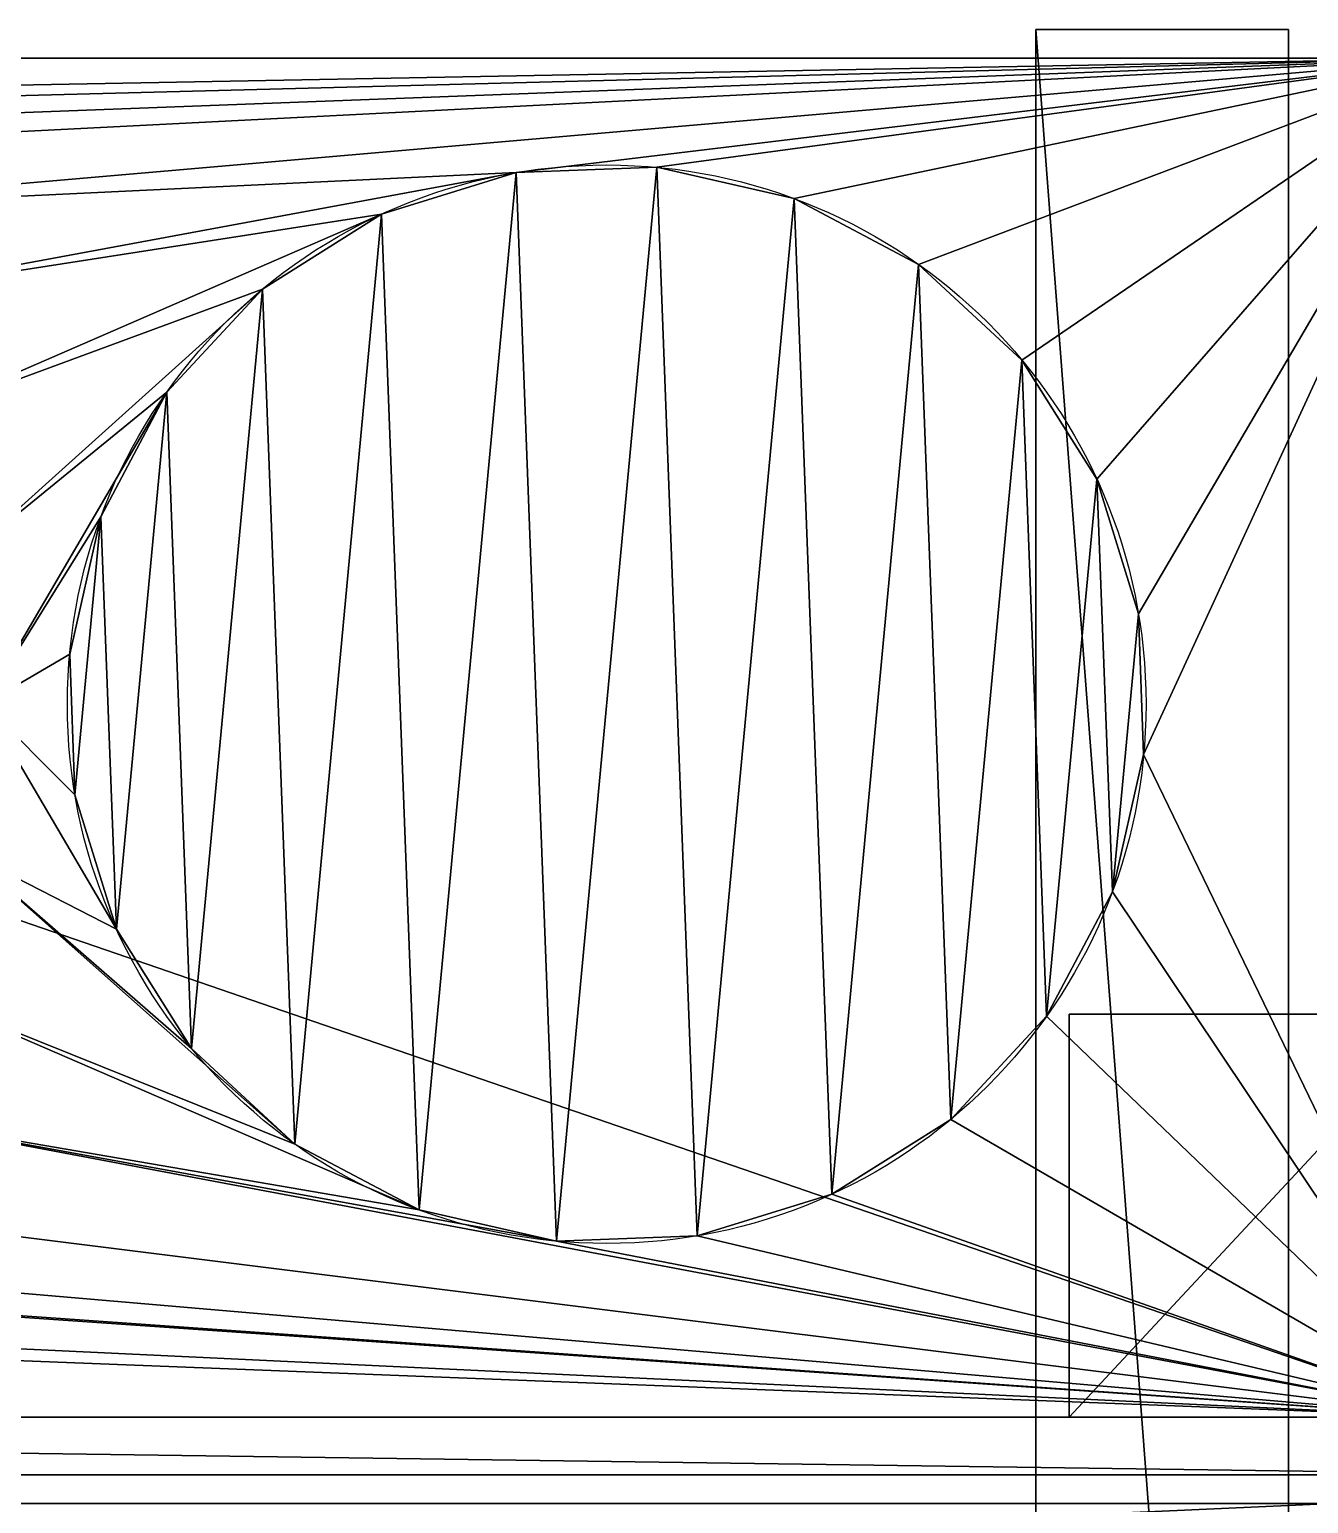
# Model space of a CAD drawing. Extents: x 0 to 379, y -92 to 153.
# Drawn here: x 257.6 to 333.6, y 61.8 to 149.3 of the extents above; entities that cross this region are included whole.
import ezdxf

# ---------------------------------------------------------------- set-up
doc = ezdxf.new("R2010")
doc.units = 0
doc.header["$LTSCALE"] = 25.4
doc.layers.get('0').update_dxf_attribs({"color": 13, "linetype": 'CONTINUOUS'})

# ---------------------------------------------------------------- blocks, each defined once
blk = doc.blocks.new('PC__')
at = {"color": 0}
for p, q in [((4.419, 84.119, 30.893), (238.982, 84.119, 30.893)), ((238.982, 84.119, 56.449), (4.419, 84.119, 56.449)), ((4.419, 84.119, 30.893), (238.982, 84.119, 30.893)), ((238.982, 84.119, 56.449), (4.419, 84.119, 56.449)), ((182.708, 77.324, 30.893), (182.708, 77.324, 21.506)), ((182.708, 77.324, 30.893), (182.708, 77.324, 21.506)), ((191.06, 77.639, 30.893), (191.06, 77.639, 21.506)), ((191.06, 77.639, 30.893), (191.06, 77.639, 21.506)), ((199.21, 75.781, 30.893), (199.21, 75.781, 21.506)), ((199.21, 75.781, 30.893), (199.21, 75.781, 21.506)), ((174.721, 74.858, 30.893), (174.721, 74.858, 21.506)), ((174.721, 74.858, 30.893), (174.721, 74.858, 21.506)), ((206.6, 71.877, 30.893), (206.6, 71.877, 21.506)), ((206.6, 71.877, 30.893), (206.6, 71.877, 21.506)), ((167.645, 70.41, 30.893), (167.645, 70.41, 21.506)), ((167.645, 70.41, 30.893), (167.645, 70.41, 21.506)), ((212.729, 66.193, 30.893), (212.729, 66.193, 21.506)), ((212.729, 66.193, 30.893), (212.729, 66.193, 21.506)), ((161.962, 64.281, 30.893), (161.962, 64.281, 21.506)), ((161.962, 64.281, 30.893), (161.962, 64.281, 21.506)), ((217.178, 59.117, 30.893), (217.178, 59.117, 21.506)), ((217.178, 59.117, 30.893), (217.178, 59.117, 21.506)), ((158.058, 56.89, 30.893), (158.058, 56.89, 21.506)), ((158.058, 56.89, 30.893), (158.058, 56.89, 21.506)), ((219.643, 51.131, 30.893), (219.643, 51.131, 21.506)), ((219.643, 51.131, 30.893), (219.643, 51.131, 21.506)), ((156.2, 48.741, 30.893), (156.2, 48.741, 21.506)), ((156.2, 48.741, 30.893), (156.2, 48.741, 21.506)), ((219.958, 42.778, 30.893), (219.958, 42.778, 21.506)), ((219.958, 42.778, 30.893), (219.958, 42.778, 21.506)), ((156.514, 40.389, 30.893), (156.514, 40.389, 21.506)), ((156.514, 40.389, 30.893), (156.514, 40.389, 21.506)), ((218.1, 34.629, 30.893), (218.1, 34.629, 21.506)), ((218.1, 34.629, 30.893), (218.1, 34.629, 21.506)), ((158.98, 32.402, 30.893), (158.98, 32.402, 21.506)), ((158.98, 32.402, 30.893), (158.98, 32.402, 21.506)), ((214.196, 27.238, 30.893), (214.196, 27.238, 21.506)), ((214.196, 27.238, 30.893), (214.196, 27.238, 21.506)), ((215.535, 3.427, 90.78), (215.535, 27.358, 90.78)), ((237.823, 27.358, 90.78), (215.535, 27.358, 90.78)), ((215.535, 27.358, 234.858), (237.823, 27.358, 234.858)), ((215.535, 3.427, 234.858), (215.535, 27.358, 234.858)), ((215.535, 3.427, 234.858), (215.535, 27.358, 234.858)), ((215.535, 27.358, 90.78), (215.535, 27.358, 234.858)), ((215.535, 3.427, 90.78), (215.535, 27.358, 90.78)), ((215.535, 27.358, 234.858), (237.823, 27.358, 234.858)), ((237.823, 27.358, 90.78), (215.535, 27.358, 90.78)), ((215.535, 27.358, 90.78), (215.535, 27.358, 234.858)), ((163.429, 25.326, 30.893), (163.429, 25.326, 21.506)), ((163.429, 25.326, 30.893), (163.429, 25.326, 21.506)), ((208.512, 21.11, 30.893), (208.512, 21.11, 21.506)), ((208.512, 21.11, 30.893), (208.512, 21.11, 21.506)), ((169.557, 19.642, 30.893), (169.557, 19.642, 21.506)), ((169.557, 19.642, 30.893), (169.557, 19.642, 21.506)), ((201.436, 16.661, 30.893), (201.436, 16.661, 21.506)), ((201.436, 16.661, 30.893), (201.436, 16.661, 21.506)), ((176.948, 15.739, 30.893), (176.948, 15.739, 21.506)), ((176.948, 15.739, 30.893), (176.948, 15.739, 21.506)), ((193.45, 14.195, 30.893), (193.45, 14.195, 21.506)), ((193.45, 14.195, 30.893), (193.45, 14.195, 21.506)), ((185.097, 13.881, 30.893), (185.097, 13.881, 21.506)), ((185.097, 13.881, 30.893), (185.097, 13.881, 21.506)), ((245, 3.427), (0, 3.427)), ((245, 3.427, 245), (0, 3.427, 245)), ((245, 3.427), (0, 3.427)), ((245, 3.427, 245), (0, 3.427, 245)), ((4.419, 3.427, 30.893), (238.982, 3.427, 30.893)), ((238.982, 3.427, 56.449), (4.419, 3.427, 56.449)), ((4.419, 3.427, 30.893), (238.982, 3.427, 30.893)), ((238.982, 3.427, 56.449), (4.419, 3.427, 56.449)), ((215.535, 3.427, 234.858), (237.823, 3.427, 234.858)), ((215.535, 3.427, 90.78), (215.535, 3.427, 234.858)), ((237.823, 3.427, 90.78), (215.535, 3.427, 90.78)), ((237.823, 3.427, 90.78), (215.535, 3.427, 90.78)), ((215.535, 3.427, 234.858), (237.823, 3.427, 234.858)), ((215.535, 3.427, 90.78), (215.535, 3.427, 234.858)), ((0, 0), (245, 0)), ((0, 0, 245), (245, 0, 245)), ((0, 0), (245, 0)), ((0, 0, 245), (245, 0, 245))]:
    blk.add_line(p, q, dxfattribs=at)
for centre in [(188.079, 45.76, 30.893), (188.079, 45.76, 21.506), (188.079, 45.76, 30.893), (188.079, 45.76, 21.506), (188.079, 45.76, 30.893), (188.079, 45.76, 21.506), (188.079, 45.76, 30.893), (188.079, 45.76, 21.506), (188.079, 45.76, 30.893), (188.079, 45.76, 21.506), (188.079, 45.76, 30.893), (188.079, 45.76, 21.506), (188.079, 45.76, 30.893), (188.079, 45.76, 21.506), (188.079, 45.76, 30.893), (188.079, 45.76, 21.506), (188.079, 45.76, 30.893), (188.079, 45.76, 21.506), (188.079, 45.76, 30.893), (188.079, 45.76, 21.506), (188.079, 45.76, 30.893), (188.079, 45.76, 21.506), (188.079, 45.76, 30.893), (188.079, 45.76, 21.506), (188.079, 45.76, 30.893), (188.079, 45.76, 21.506), (188.079, 45.76, 30.893), (188.079, 45.76, 21.506), (188.079, 45.76, 30.893), (188.079, 45.76, 21.506), (188.079, 45.76, 30.893), (188.079, 45.76, 21.506), (188.079, 45.76, 30.893), (188.079, 45.76, 21.506), (188.079, 45.76, 30.893), (188.079, 45.76, 21.506), (188.079, 45.76, 30.893), (188.079, 45.76, 21.506), (188.079, 45.76, 30.893), (188.079, 45.76, 21.506), (188.079, 45.76, 30.893), (188.079, 45.76, 21.506), (188.079, 45.76, 30.893), (188.079, 45.76, 21.506), (188.079, 45.76, 30.893), (188.079, 45.76, 21.506), (188.079, 45.76, 30.893), (188.079, 45.76, 21.506), (188.079, 45.76, 30.893), (188.079, 45.76, 21.506)]:
    blk.add_circle(centre, 32.018, dxfattribs=at)
mesh = blk.add_polyface(dxfattribs=at)
corners = [(4.419, 84.119, 56.449), (238.982, 84.119, 30.893), (4.419, 84.119, 30.893), (238.982, 84.119, 56.449)]
mesh.append_faces([[corners[k] for k in face] for face in [(0, 1, 2), (1, 0, 3)]], dxfattribs={"vtx0": -1, "color": 0})
mesh = blk.add_polyface(dxfattribs=at)
corners = [(4.419, 84.119, 30.893), (9.949, 45.76, 30.893), (4.419, 3.427, 30.893), (11.133, 54.751, 30.893), (14.603, 63.129, 30.893), (20.124, 70.324, 30.893), (27.319, 75.844, 30.893), (35.697, 79.315, 30.893), (44.688, 80.498, 30.893), (238.982, 84.119, 30.893), (53.679, 79.315, 30.893), (117.354, 79.536, 30.893), (62.057, 75.844, 30.893), (108.612, 78.385, 30.893), (69.252, 70.324, 30.893), (100.466, 75.011, 30.893), (74.772, 63.129, 30.893), (93.471, 69.643, 30.893), (78.243, 54.751, 30.893), (88.103, 62.648, 30.893), (79.427, 45.76, 30.893), (84.729, 54.502, 30.893), (83.578, 45.76, 30.893), (126.096, 78.385, 30.893), (134.242, 75.011, 30.893), (182.708, 77.324, 30.893), (141.238, 69.643, 30.893), (174.721, 74.858, 30.893), (146.605, 62.648, 30.893), (167.645, 70.41, 30.893), (149.98, 54.502, 30.893), (161.962, 64.281, 30.893), (151.13, 45.76, 30.893), (158.058, 56.89, 30.893), (156.2, 48.741, 30.893), (191.06, 77.639, 30.893), (199.21, 75.781, 30.893), (206.6, 71.877, 30.893), (212.729, 66.193, 30.893), (217.178, 59.117, 30.893), (219.643, 51.131, 30.893), (219.958, 42.778, 30.893), (44.688, 11.021, 30.893), (238.982, 3.427, 30.893), (35.697, 12.205, 30.893), (27.319, 15.675, 30.893), (20.124, 21.196, 30.893), (14.603, 28.39, 30.893), (11.133, 36.769, 30.893), (53.679, 12.205, 30.893), (62.057, 15.675, 30.893), (117.354, 11.983, 30.893), (108.612, 13.134, 30.893), (69.252, 21.196, 30.893), (100.466, 16.508, 30.893), (74.772, 28.39, 30.893), (93.471, 21.876, 30.893), (78.243, 36.769, 30.893), (88.103, 28.871, 30.893), (84.729, 37.018, 30.893), (126.096, 13.134, 30.893), (134.242, 16.508, 30.893), (141.238, 21.876, 30.893), (185.097, 13.881, 30.893), (176.948, 15.739, 30.893), (146.605, 28.871, 30.893), (169.557, 19.642, 30.893), (149.98, 37.018, 30.893), (163.429, 25.326, 30.893), (158.98, 32.402, 30.893), (156.514, 40.389, 30.893), (193.45, 14.195, 30.893), (201.436, 16.661, 30.893), (208.512, 21.11, 30.893), (214.196, 27.238, 30.893), (218.1, 34.629, 30.893)]
mesh.append_faces([[corners[k] for k in face] for face in [(0, 1, 2), (1, 0, 3), (3, 0, 4), (4, 0, 5), (5, 0, 6), (6, 0, 7), (7, 0, 8), (8, 9, 10), (10, 11, 12), (12, 13, 14), (14, 15, 16), (16, 17, 18), (18, 19, 20), (11, 9, 23), (23, 9, 24), (24, 25, 26), (26, 27, 28), (28, 29, 30), (30, 31, 32), (25, 9, 35), (35, 9, 36), (36, 9, 37), (37, 9, 38), (38, 9, 39), (39, 9, 40), (40, 9, 41), (2, 42, 43), (42, 2, 44), (44, 2, 45), (45, 2, 46), (46, 2, 47), (47, 2, 48), (48, 2, 1), (51, 50, 52), (52, 53, 54), (54, 55, 56), (56, 57, 58), (58, 20, 59), (59, 20, 22), (63, 62, 64), (64, 65, 66), (66, 67, 68), (68, 67, 69), (69, 32, 70), (70, 32, 34), (43, 41, 9)]], dxfattribs={"vtx0": -1, "vtx1": -1, "color": 0})
mesh.append_faces([[corners[k] for k in face] for face in [(10, 9, 11), (24, 9, 25), (43, 50, 51), (43, 62, 63)]], dxfattribs={"vtx0": -1, "vtx1": -1, "vtx2": -1, "color": 0})
mesh.append_faces([[corners[k] for k in face] for face in [(8, 0, 9), (12, 11, 13), (14, 13, 15), (16, 15, 17), (18, 17, 19), (20, 19, 21), (20, 21, 22), (26, 25, 27), (28, 27, 29), (30, 29, 31), (32, 31, 33), (32, 33, 34), (43, 42, 49), (43, 49, 50), (52, 50, 53), (54, 53, 55), (56, 55, 57), (58, 57, 20), (43, 51, 60), (43, 60, 61), (43, 61, 62), (64, 62, 65), (66, 65, 67), (69, 67, 32), (43, 63, 71), (43, 71, 72), (43, 72, 73), (43, 73, 74), (43, 74, 75), (43, 75, 41)]], dxfattribs={"vtx0": -1, "vtx2": -1, "color": 0})
mesh = blk.add_polyface(dxfattribs=at)
corners = [(238.982, 3.427, 56.449), (4.419, 84.119, 56.449), (4.419, 3.427, 56.449), (238.982, 84.119, 56.449)]
mesh.append_faces([[corners[k] for k in face] for face in [(0, 1, 2), (1, 0, 3)]], dxfattribs={"vtx0": -1, "color": 0})
mesh = blk.add_polyface(dxfattribs=at)
corners = [(158.058, 56.89, 21.506), (156.514, 40.389, 21.506), (156.2, 48.741, 21.506), (158.98, 32.402, 21.506), (161.962, 64.281, 21.506), (163.429, 25.326, 21.506), (167.645, 70.41, 21.506), (169.557, 19.642, 21.506), (174.721, 74.858, 21.506), (176.948, 15.739, 21.506), (182.708, 77.324, 21.506), (185.097, 13.881, 21.506), (191.06, 77.639, 21.506), (193.45, 14.195, 21.506), (199.21, 75.781, 21.506), (201.436, 16.661, 21.506), (206.6, 71.877, 21.506), (208.512, 21.11, 21.506), (212.729, 66.193, 21.506), (214.196, 27.238, 21.506), (217.178, 59.117, 21.506), (218.1, 34.629, 21.506), (219.643, 51.131, 21.506), (219.958, 42.778, 21.506)]
mesh.append_faces([[corners[k] for k in face] for face in [(0, 1, 2), (21, 22, 23)]], dxfattribs={"vtx0": -1, "color": 0})
mesh.append_faces([[corners[k] for k in face] for face in [(1, 0, 3), (3, 4, 5), (5, 6, 7), (7, 8, 9), (9, 10, 11), (11, 12, 13), (13, 14, 15), (15, 16, 17), (17, 18, 19), (19, 20, 21)]], dxfattribs={"vtx0": -1, "vtx1": -1, "color": 0})
mesh.append_faces([[corners[k] for k in face] for face in [(3, 0, 4), (5, 4, 6), (7, 6, 8), (9, 8, 10), (11, 10, 12), (13, 12, 14), (15, 14, 16), (17, 16, 18), (19, 18, 20), (21, 20, 22)]], dxfattribs={"vtx0": -1, "vtx2": -1, "color": 0})
mesh = blk.add_polyface(dxfattribs=at)
corners = [(174.721, 74.858, 30.893), (182.708, 77.324, 21.506), (174.721, 74.858, 21.506), (182.708, 77.324, 30.893)]
mesh.append_faces([[corners[k] for k in face] for face in [(0, 1, 2), (1, 0, 3)]], dxfattribs={"vtx0": -1, "color": 0})
mesh = blk.add_polyface(dxfattribs=at)
corners = [(182.708, 77.324, 30.893), (191.06, 77.639, 21.506), (182.708, 77.324, 21.506), (191.06, 77.639, 30.893)]
mesh.append_faces([[corners[k] for k in face] for face in [(0, 1, 2), (1, 0, 3)]], dxfattribs={"vtx0": -1, "color": 0})
mesh = blk.add_polyface(dxfattribs=at)
corners = [(191.06, 77.639, 30.893), (199.21, 75.781, 21.506), (191.06, 77.639, 21.506), (199.21, 75.781, 30.893)]
mesh.append_faces([[corners[k] for k in face] for face in [(0, 1, 2), (1, 0, 3)]], dxfattribs={"vtx0": -1, "color": 0})
mesh = blk.add_polyface(dxfattribs=at)
corners = [(199.21, 75.781, 30.893), (206.6, 71.877, 21.506), (199.21, 75.781, 21.506), (206.6, 71.877, 30.893)]
mesh.append_faces([[corners[k] for k in face] for face in [(0, 1, 2), (1, 0, 3)]], dxfattribs={"vtx0": -1, "color": 0})
mesh = blk.add_polyface(dxfattribs=at)
corners = [(167.645, 70.41, 30.893), (174.721, 74.858, 21.506), (167.645, 70.41, 21.506), (174.721, 74.858, 30.893)]
mesh.append_faces([[corners[k] for k in face] for face in [(0, 1, 2), (1, 0, 3)]], dxfattribs={"vtx0": -1, "color": 0})
mesh = blk.add_polyface(dxfattribs=at)
corners = [(206.6, 71.877, 30.893), (212.729, 66.193, 21.506), (206.6, 71.877, 21.506), (212.729, 66.193, 30.893)]
mesh.append_faces([[corners[k] for k in face] for face in [(0, 1, 2), (1, 0, 3)]], dxfattribs={"vtx0": -1, "color": 0})
mesh = blk.add_polyface(dxfattribs=at)
corners = [(167.645, 70.41, 30.893), (161.962, 64.281, 21.506), (161.962, 64.281, 30.893), (167.645, 70.41, 21.506)]
mesh.append_faces([[corners[k] for k in face] for face in [(0, 1, 2), (1, 0, 3)]], dxfattribs={"vtx0": -1, "color": 0})
mesh = blk.add_polyface(dxfattribs=at)
corners = [(212.729, 66.193, 21.506), (217.178, 59.117, 30.893), (217.178, 59.117, 21.506), (212.729, 66.193, 30.893)]
mesh.append_faces([[corners[k] for k in face] for face in [(0, 1, 2), (1, 0, 3)]], dxfattribs={"vtx0": -1, "color": 0})
mesh = blk.add_polyface(dxfattribs=at)
corners = [(161.962, 64.281, 30.893), (158.058, 56.89, 21.506), (158.058, 56.89, 30.893), (161.962, 64.281, 21.506)]
mesh.append_faces([[corners[k] for k in face] for face in [(0, 1, 2), (1, 0, 3)]], dxfattribs={"vtx0": -1, "color": 0})
mesh = blk.add_polyface(dxfattribs=at)
corners = [(217.178, 59.117, 21.506), (219.643, 51.131, 30.893), (219.643, 51.131, 21.506), (217.178, 59.117, 30.893)]
mesh.append_faces([[corners[k] for k in face] for face in [(0, 1, 2), (1, 0, 3)]], dxfattribs={"vtx0": -1, "color": 0})
mesh = blk.add_polyface(dxfattribs=at)
corners = [(158.058, 56.89, 30.893), (156.2, 48.741, 21.506), (156.2, 48.741, 30.893), (158.058, 56.89, 21.506)]
mesh.append_faces([[corners[k] for k in face] for face in [(0, 1, 2), (1, 0, 3)]], dxfattribs={"vtx0": -1, "color": 0})
mesh = blk.add_polyface(dxfattribs=at)
corners = [(219.643, 51.131, 21.506), (219.958, 42.778, 30.893), (219.958, 42.778, 21.506), (219.643, 51.131, 30.893)]
mesh.append_faces([[corners[k] for k in face] for face in [(0, 1, 2), (1, 0, 3)]], dxfattribs={"vtx0": -1, "color": 0})
mesh = blk.add_polyface(dxfattribs=at)
corners = [(156.2, 48.741, 30.893), (156.514, 40.389, 21.506), (156.514, 40.389, 30.893), (156.2, 48.741, 21.506)]
mesh.append_faces([[corners[k] for k in face] for face in [(0, 1, 2), (1, 0, 3)]], dxfattribs={"vtx0": -1, "color": 0})
mesh = blk.add_polyface(dxfattribs=at)
corners = [(219.958, 42.778, 21.506), (218.1, 34.629, 30.893), (218.1, 34.629, 21.506), (219.958, 42.778, 30.893)]
mesh.append_faces([[corners[k] for k in face] for face in [(0, 1, 2), (1, 0, 3)]], dxfattribs={"vtx0": -1, "color": 0})
mesh = blk.add_polyface(dxfattribs=at)
corners = [(156.514, 40.389, 30.893), (158.98, 32.402, 21.506), (158.98, 32.402, 30.893), (156.514, 40.389, 21.506)]
mesh.append_faces([[corners[k] for k in face] for face in [(0, 1, 2), (1, 0, 3)]], dxfattribs={"vtx0": -1, "color": 0})
mesh = blk.add_polyface(dxfattribs=at)
corners = [(218.1, 34.629, 21.506), (214.196, 27.238, 30.893), (214.196, 27.238, 21.506), (218.1, 34.629, 30.893)]
mesh.append_faces([[corners[k] for k in face] for face in [(0, 1, 2), (1, 0, 3)]], dxfattribs={"vtx0": -1, "color": 0})
mesh = blk.add_polyface(dxfattribs=at)
corners = [(158.98, 32.402, 30.893), (163.429, 25.326, 21.506), (163.429, 25.326, 30.893), (158.98, 32.402, 21.506)]
mesh.append_faces([[corners[k] for k in face] for face in [(0, 1, 2), (1, 0, 3)]], dxfattribs={"vtx0": -1, "color": 0})
mesh = blk.add_polyface(dxfattribs=at)
corners = [(214.196, 27.238, 21.506), (208.512, 21.11, 30.893), (208.512, 21.11, 21.506), (214.196, 27.238, 30.893)]
mesh.append_faces([[corners[k] for k in face] for face in [(0, 1, 2), (1, 0, 3)]], dxfattribs={"vtx0": -1, "color": 0})
mesh = blk.add_polyface(dxfattribs=at)
corners = [(237.823, 27.358, 90.78), (215.535, 3.427, 90.78), (215.535, 27.358, 90.78), (237.823, 3.427, 90.78)]
mesh.append_faces([[corners[k] for k in face] for face in [(0, 1, 2), (1, 0, 3)]], dxfattribs={"vtx0": -1, "color": 0})
mesh = blk.add_polyface(dxfattribs=at)
corners = [(215.535, 3.427, 234.858), (237.823, 27.358, 234.858), (215.535, 27.358, 234.858), (237.823, 3.427, 234.858)]
mesh.append_faces([[corners[k] for k in face] for face in [(0, 1, 2), (1, 0, 3)]], dxfattribs={"vtx0": -1, "color": 0})
mesh = blk.add_polyface(dxfattribs=at)
corners = [(215.535, 27.358, 234.858), (215.535, 3.427, 90.78), (215.535, 3.427, 234.858), (215.535, 27.358, 90.78)]
mesh.append_faces([[corners[k] for k in face] for face in [(0, 1, 2), (1, 0, 3)]], dxfattribs={"vtx0": -1, "color": 0})
mesh = blk.add_polyface(dxfattribs=at)
corners = [(215.535, 27.358, 90.78), (237.823, 27.358, 234.858), (237.823, 27.358, 90.78), (215.535, 27.358, 234.858)]
mesh.append_faces([[corners[k] for k in face] for face in [(0, 1, 2), (1, 0, 3)]], dxfattribs={"vtx0": -1, "color": 0})
mesh = blk.add_polyface(dxfattribs=at)
corners = [(169.557, 19.642, 30.893), (163.429, 25.326, 21.506), (169.557, 19.642, 21.506), (163.429, 25.326, 30.893)]
mesh.append_faces([[corners[k] for k in face] for face in [(0, 1, 2), (1, 0, 3)]], dxfattribs={"vtx0": -1, "color": 0})
mesh = blk.add_polyface(dxfattribs=at)
corners = [(208.512, 21.11, 30.893), (201.436, 16.661, 21.506), (208.512, 21.11, 21.506), (201.436, 16.661, 30.893)]
mesh.append_faces([[corners[k] for k in face] for face in [(0, 1, 2), (1, 0, 3)]], dxfattribs={"vtx0": -1, "color": 0})
mesh = blk.add_polyface(dxfattribs=at)
corners = [(176.948, 15.739, 30.893), (169.557, 19.642, 21.506), (176.948, 15.739, 21.506), (169.557, 19.642, 30.893)]
mesh.append_faces([[corners[k] for k in face] for face in [(0, 1, 2), (1, 0, 3)]], dxfattribs={"vtx0": -1, "color": 0})
mesh = blk.add_polyface(dxfattribs=at)
corners = [(201.436, 16.661, 30.893), (193.45, 14.195, 21.506), (201.436, 16.661, 21.506), (193.45, 14.195, 30.893)]
mesh.append_faces([[corners[k] for k in face] for face in [(0, 1, 2), (1, 0, 3)]], dxfattribs={"vtx0": -1, "color": 0})
mesh = blk.add_polyface(dxfattribs=at)
corners = [(185.097, 13.881, 30.893), (176.948, 15.739, 21.506), (185.097, 13.881, 21.506), (176.948, 15.739, 30.893)]
mesh.append_faces([[corners[k] for k in face] for face in [(0, 1, 2), (1, 0, 3)]], dxfattribs={"vtx0": -1, "color": 0})
mesh = blk.add_polyface(dxfattribs=at)
corners = [(193.45, 14.195, 30.893), (185.097, 13.881, 21.506), (193.45, 14.195, 21.506), (185.097, 13.881, 30.893)]
mesh.append_faces([[corners[k] for k in face] for face in [(0, 1, 2), (1, 0, 3)]], dxfattribs={"vtx0": -1, "color": 0})
mesh = blk.add_polyface(dxfattribs=at)
corners = [(0, 3.427), (245, 0), (0, 0), (245, 3.427)]
mesh.append_faces([[corners[k] for k in face] for face in [(0, 1, 2), (1, 0, 3)]], dxfattribs={"vtx0": -1, "color": 0})
mesh = blk.add_polyface(dxfattribs=at)
corners = [(0, 3.427), (4.419, 3.427, 30.893), (245, 3.427), (0, 3.427, 245), (4.419, 3.427, 56.449), (70.449, 3.427, 98.782), (238.982, 3.427, 56.449), (215.535, 3.427, 90.78), (237.823, 3.427, 90.78), (70.449, 3.427, 160.129), (131.796, 3.427, 160.129), (215.535, 3.427, 234.858), (245, 3.427, 245), (238.982, 3.427, 30.893), (237.823, 3.427, 234.858), (131.796, 3.427, 98.782)]
mesh.append_faces([[corners[k] for k in face] for face in [(0, 1, 2), (1, 3, 4), (4, 5, 6), (5, 3, 9), (9, 3, 10), (2, 13, 12), (13, 2, 1), (7, 15, 11), (15, 7, 5)]], dxfattribs={"vtx0": -1, "vtx1": -1, "color": 0})
mesh.append_faces([[corners[k] for k in face] for face in [(4, 3, 5), (6, 5, 7), (10, 3, 11), (12, 6, 8)]], dxfattribs={"vtx0": -1, "vtx1": -1, "vtx2": -1, "color": 0})
mesh.append_faces([[corners[k] for k in face] for face in [(1, 0, 3), (6, 7, 8), (11, 3, 12), (12, 13, 6), (12, 8, 14), (12, 14, 11), (11, 15, 10)]], dxfattribs={"vtx0": -1, "vtx2": -1, "color": 0})
mesh = blk.add_polyface(dxfattribs=at)
corners = [(245, 0, 245), (0, 3.427, 245), (0, 0, 245), (245, 3.427, 245)]
mesh.append_faces([[corners[k] for k in face] for face in [(0, 1, 2), (1, 0, 3)]], dxfattribs={"vtx0": -1, "color": 0})
mesh = blk.add_polyface(dxfattribs=at)
corners = [(245, 0), (0, 0, 245), (0, 0), (245, 0, 245)]
mesh.append_faces([[corners[k] for k in face] for face in [(0, 1, 2), (1, 0, 3)]], dxfattribs={"vtx0": -1, "color": 0})

msp = doc.modelspace()

# ---------------------------------------------------------------- linework, layer by layer
at = {"color": 0}
for p, q in [((317.358, -47.368, -18.848), (317.361, 149.294, -18.848)), ((317.361, 149.294, -1.348), (317.358, -47.368, -1.348)), ((317.361, 149.294, -1.348), (317.358, -47.368, -1.348)), ((317.358, -47.368, -18.848), (317.361, 149.294, -18.848)), ((317.361, 149.294, -1.348), (317.361, 149.294, -18.848)), ((332.362, 149.294, -1.348), (317.361, 149.294, -1.348)), ((317.361, 149.294, -18.848), (332.362, 149.294, -18.848)), ((317.361, 149.294, -18.848), (332.362, 149.294, -18.848)), ((332.362, 149.294, -1.348), (317.361, 149.294, -1.348)), ((317.361, 149.294, -1.348), (317.361, 149.294, -18.848)), ((332.362, 149.294, -18.848), (332.359, -47.368, -18.848)), ((332.359, -47.368, -1.348), (332.362, 149.294, -1.348)), ((332.359, -47.368, -1.348), (332.362, 149.294, -1.348)), ((332.362, 149.294, -18.848), (332.359, -47.368, -18.848)), ((332.362, 149.294, -1.348), (332.362, 149.294, -18.848)), ((332.362, 149.294, -1.348), (332.362, 149.294, -18.848)), ((1.851, 61.774), (334.985, 61.774)), ((1.851, 61.774), (334.985, 61.774))]:
    msp.add_line(p, q, dxfattribs=at)

# ---------------------------------------------------------------- block references
msp.add_blockref('PC__', (103.81, 63.472, 4.719), dxfattribs=at)

# ---------------------------------------------------------------- meshes
mesh = msp.add_polyface(dxfattribs=at)
corners = [(317.361, 149.294, -18.848), (332.359, -47.368, -18.848), (317.358, -47.368, -18.848), (332.362, 149.294, -18.848)]
mesh.append_faces([[corners[k] for k in face] for face in [(0, 1, 2), (1, 0, 3)]], dxfattribs={"vtx0": -1, "color": 0})
mesh = msp.add_polyface(dxfattribs=at)
corners = [(332.359, -47.368, -1.348), (317.361, 149.294, -1.348), (317.358, -47.368, -1.348), (332.362, 149.294, -1.348)]
mesh.append_faces([[corners[k] for k in face] for face in [(0, 1, 2), (1, 0, 3)]], dxfattribs={"vtx0": -1, "color": 0})
mesh = msp.add_polyface(dxfattribs=at)
corners = [(317.361, 149.294, -1.348), (317.358, -47.368, -18.848), (317.358, -47.368, -1.348), (317.361, 149.294, -18.848)]
mesh.append_faces([[corners[k] for k in face] for face in [(0, 1, 2), (1, 0, 3)]], dxfattribs={"vtx0": -1, "color": 0})
mesh = msp.add_polyface(dxfattribs=at)
corners = [(317.361, 149.294, -1.348), (332.362, 149.294, -18.848), (317.361, 149.294, -18.848), (332.362, 149.294, -1.348)]
mesh.append_faces([[corners[k] for k in face] for face in [(0, 1, 2), (1, 0, 3)]], dxfattribs={"vtx0": -1, "color": 0})
mesh = msp.add_polyface(dxfattribs=at)
corners = [(332.362, 149.294, -18.848), (332.359, -47.368, -3.848), (332.359, -47.368, -18.848), (332.359, -47.368, -1.348), (332.362, 149.294, -1.348)]
mesh.append_faces([[corners[k] for k in face] for face in [(0, 1, 2), (3, 0, 4)]], dxfattribs={"vtx0": -1, "color": 0})
mesh.append_faces([[corners[k] for k in face] for face in [(1, 0, 3)]], dxfattribs={"vtx0": -1, "vtx1": -1, "color": 0})
mesh = msp.add_polyface(dxfattribs=at)
corners = [(100.67, 61.774, 305), (116.848, 61.774, 15), (100.67, 61.774, 15), (116.848, 61.774, 305), (1.851, 61.774, 15), (334.985, 61.774), (1.851, 61.774), (364.065, 61.774), (361.848, 61.774, 15), (364.065, 61.774, 252.125), (361.848, 61.774, 305), (366.291, 61.774, 252.125), (376.848, 61.774), (366.291, 61.774), (376.848, 61.774, 15), (376.848, 61.774, 305)]
mesh.append_faces([[corners[k] for k in face] for face in [(1, 0, 3), (4, 5, 6), (11, 12, 13)]], dxfattribs={"vtx0": -1, "color": 0})
mesh.append_faces([[corners[k] for k in face] for face in [(0, 1, 2), (5, 4, 7), (7, 8, 9), (8, 2, 1), (9, 10, 11), (12, 11, 14), (14, 11, 15), (15, 11, 10)]], dxfattribs={"vtx0": -1, "vtx1": -1, "color": 0})
mesh.append_faces([[corners[k] for k in face] for face in [(7, 4, 8)]], dxfattribs={"vtx0": -1, "vtx1": -1, "vtx2": -1, "color": 0})
mesh.append_faces([[corners[k] for k in face] for face in [(8, 4, 2), (9, 8, 10)]], dxfattribs={"vtx0": -1, "vtx2": -1, "color": 0})
mesh = msp.add_polyface(dxfattribs=at)
corners = [(334.985, 61.774), (1.851, 46.774), (1.851, 61.774), (376.848, 46.769), (364.065, 61.774), (366.291, 61.774), (376.848, 61.774)]
mesh.append_faces([[corners[k] for k in face] for face in [(0, 1, 2), (3, 5, 6)]], dxfattribs={"vtx0": -1, "color": 0})
mesh.append_faces([[corners[k] for k in face] for face in [(1, 0, 3)]], dxfattribs={"vtx0": -1, "vtx1": -1, "color": 0})
mesh.append_faces([[corners[k] for k in face] for face in [(3, 0, 4), (3, 4, 5)]], dxfattribs={"vtx0": -1, "vtx2": -1, "color": 0})

doc.saveas('drawing.dxf')
